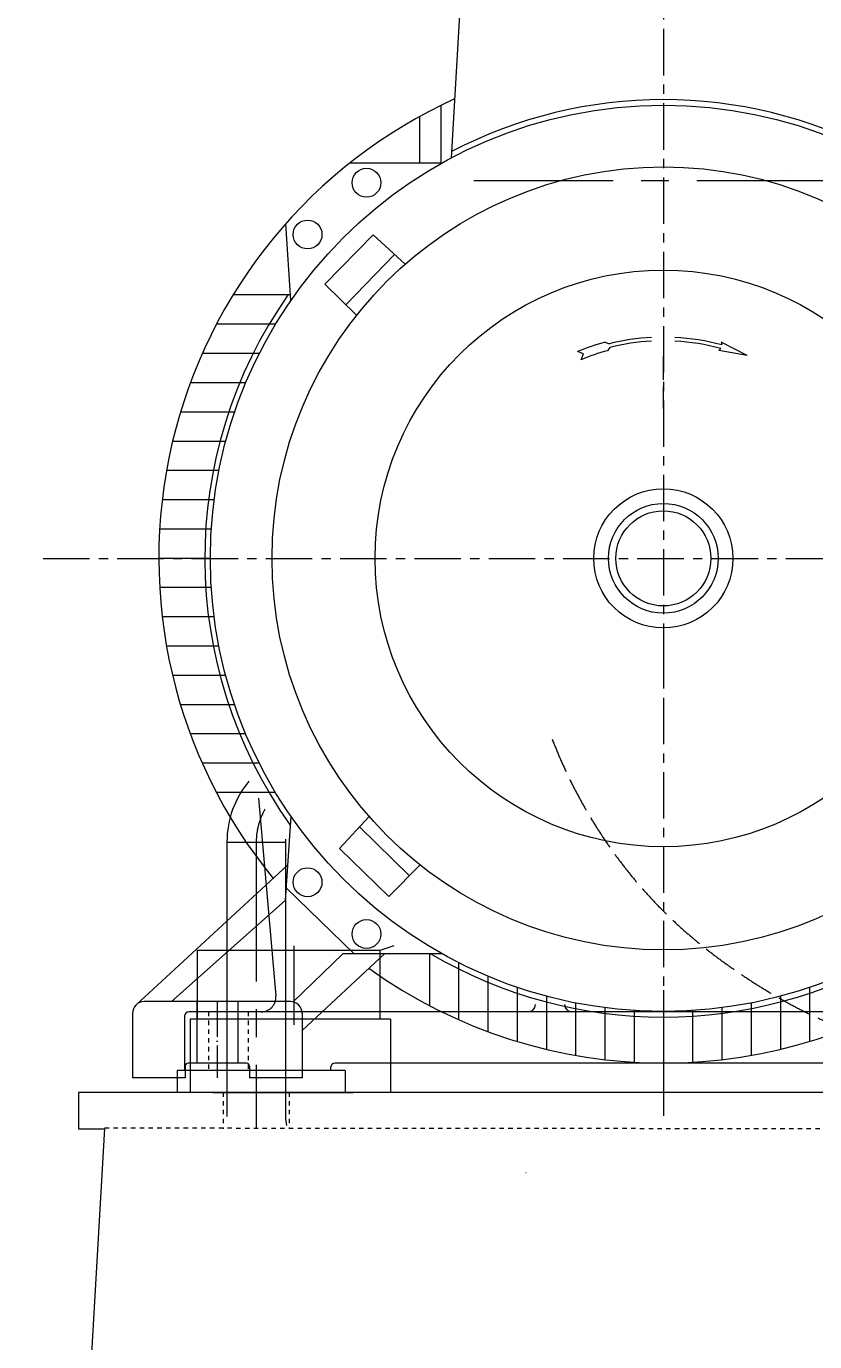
# Model space of a CAD drawing. Header units: millimetres. Extents: x 0 to 559189, y 1 to 426050.
# Drawn here: x 110152 to 123845, y 95422 to 118260 of the extents above; entities that cross this region are included whole.
import ezdxf

# ---------------------------------------------------------------- set-up
doc = ezdxf.new("R2010")
doc.units = ezdxf.units.MM
doc.header["$LTSCALE"] = 25.4
for name, pattern in [('ACAD_ISO02W100', [15, 12, -3]), ('ACAD_ISO04W100', [30, 24, -3, 0, -3]), ('CENTER', [50.8, 31.75, -6.35, 6.35, -6.35]), ('EB_DASH', [6, 3, -3])]:
    doc.linetypes.add(name, pattern=pattern)
for name, color, linetype, lineweight in [('CAXA0', 7, 'Continuous', 5), ('CAXA1', 5, 'CENTER', 5), ('CAXA2', 6, 'EB_DASH', 5), ('图层1', 1, 'ACAD_ISO04W100', 5)]:
    doc.layers.add(name, color=color, linetype=linetype, lineweight=lineweight)
doc.styles.add('Roman', font='arial.ttf')

msp = doc.modelspace()

# ---------------------------------------------------------------- linework, layer by layer
at = {"color": 7, "linetype": 'ACAD_ISO02W100', "lineweight": 5, "ltscale": 2}
msp.add_open_spline([(119285.69, 105884.15), (119425.14, 105520.31), (119902.77, 104496.4), (121004.63, 102966.94), (122762.08, 101581.93), (124790.59, 100559.81), (126822.61, 100349.86), (128094.5, 100427.2), (128604.02, 100504.2)], degree=3, knots=[922.63707378, 922.63707378, 922.63707378, 922.63707378, 968.69173109, 1055.70587108, 1143.30914363, 1231.83863141, 1320.82291377, 1381.8649955, 1381.8649955, 1381.8649955, 1381.8649955], dxfattribs=at)
at = {"layer": 'CAXA0', "color": 7, "linetype": 'Continuous', "lineweight": 5}
for p, q in [((119829.71, 112572.32), (119728.07, 112612.78)), ((120207.58, 112775.69), (120273.47, 112746.93)), ((120289.03, 112685.37), (120247.03, 112628.48)), ((122213.13, 112666.52), (122179.79, 112629.49)), ((122671.3, 112542.4), (122179.79, 112629.49)), ((122219.23, 112776.7), (122229.9, 112727.77)), ((122671.3, 112542.4), (122219.23, 112776.7)), ((119786.4, 112471.98), (119829.71, 112572.32)), ((114184.33, 104859.63), (114484.86, 101424.58)), ((113636.34, 104097.37), (114397.09, 104097.37)), ((113636.34, 104097.37), (113636.34, 99333.72)), ((113636.34, 104097.37), (114651.09, 104097.37)), ((114651.09, 104097.37), (114651.09, 99338.38)), ((113123.53, 101021.18), (113123.53, 102219.73)), ((113123.53, 102219.73), (116298.53, 102219.73)), ((116298.53, 102219.73), (116542.37, 102298.96)), ((116298.53, 101021.18), (116298.53, 102219.73)), ((112897.89, 101072.24), (112897.89, 100132.44)), ((131808.12, 101148.44), (112974.09, 101148.44)), ((116478.98, 101021.18), (112996.53, 101021.18)), ((112996.53, 101021.18), (112996.53, 99751.38)), ((116478.98, 101021.18), (116478.98, 99751.37)), ((114612.27, 100132.46), (112770.89, 100132.46)), ((112770.89, 100132.46), (112770.89, 99751.37)), ((113049.97, 100132.37), (112770.89, 100132.37)), ((114612.39, 100132.44), (112897.89, 100132.44)), ((115691.89, 100132.44), (113278.89, 100132.44)), ((115437.89, 100183.24), (115437.89, 100132.44)), ((129014.31, 100259.44), (115514.09, 100259.44)), ((115691.89, 100132.46), (115691.89, 99751.37)), ((111056.07, 99751.37), (111056.07, 99116.37)), ((133662.18, 99751.37), (111056.07, 99751.37)), ((111056.17, 99751.38), (111056.17, 99116.38)), ((132900.18, 99751.38), (111818.17, 99751.38)), ((113392.92, 99751.37), (115831.32, 99751.37)), ((111512.13, 99126.51), (110909.14, 88829.37)), ((111056.17, 99116.37), (111511.54, 99116.37))]:
    msp.add_line(p, q, dxfattribs=at)
for centre, radius in [((121216.29, 109023.4), 952.5), ((121216.39, 109022.19), 825.5), ((121216.39, 109022.19), 825.5)]:
    msp.add_circle(centre, radius, dxfattribs=at)
for centre, radius, start, end in [((127058.36, 109022.44), 7670.81, 118.22705, 118.227162), ((121215.3, 109022.41), 3841.75, 93.047399, 104.191073), ((121215.3, 109022.41), 3841.75, 74.686624, 86.983529), ((121215.3, 109022.41), 3886.2, 105.028863, 112.5006), ((121215.3, 109022.41), 3733.8, 105.030041, 112.500625), ((121215.3, 109022.41), 3778.25, 93.098665, 104.191073), ((121215.3, 109022.41), 3778.25, 74.686624, 86.932784), ((115288.12, 104097.37), 1651.78, 140.18674, 180), ((115288.12, 104097.37), 637.03, 175.480774, 180), ((114231.82, 101402.44), 254, 270, 5), ((118866.89, 101275.44), 127, 270, 0), ((119628.89, 101275.44), 127, 180, 270), ((112974.09, 101072.24), 76.2, 90, 180), ((115514.09, 100183.24), 76.2, 90, 180), ((115286.09, 99338.38), 635, 180, 195)]:
    msp.add_arc(centre, radius, start, end, dxfattribs=at)
at = {"layer": 'CAXA1', "linetype": 'CENTER', "lineweight": 5}
for p, q in [((121216.28, 125957.09), (121216.28, 99250.4)), ((110441.67, 109022.14), (131990.89, 109022.14))]:
    msp.add_line(p, q, dxfattribs=at)
at = {"layer": 'CAXA1', "linetype": 'CENTER', "lineweight": 5, "ltscale": 3}
for p, q in [((117925.26, 115585.77), (129250.93, 115585.77)), ((121215.18, 112527.64), (121215.18, 112121.24)), ((121216.27, 111625.71), (121216.27, 112006.71)), ((121216.39, 107307.69), (121216.39, 106926.69)), ((114145.12, 104097.37), (114145.12, 99116.37)), ((114799.93, 102295.93), (114799.93, 100924.33)), ((121216.27, 101523.85), (121216.27, 99485.38)), ((121216.13, 99751.58), (121216.13, 99485.35)), ((118831.16, 98354.17), (118828.63, 98354.17))]:
    msp.add_line(p, q, dxfattribs=at)
msp.add_arc((115288.12, 104097.37), 1143, 149.932891, 180.000001, dxfattribs=at)
at = {"layer": 'CAXA2', "color": 7, "linetype": 'EB_DASH', "lineweight": 5}
for p, q in [((113316.99, 101148.44), (113316.99, 100132.44)), ((114002.79, 101148.44), (114002.79, 100132.44)), ((113573.62, 99751.37), (113573.62, 99116.37)), ((114716.62, 99751.37), (114716.62, 99116.37)), ((111512.58, 99134.25), (133206.81, 99116.37))]:
    msp.add_line(p, q, dxfattribs=at)
at = {"layer": '图层1', "color": 7, "linetype": 'ByBlock', "lineweight": 5}
for p, q in [((117796.34, 120515.24), (117532, 115973.98)), ((117351.34, 116886.76), (117351.34, 115886.38)), ((116983.31, 116694.96), (116983.31, 115886.07)), ((117371.26, 115886.38), (115768.66, 115886.07)), ((114746.78, 113499.59), (114657.65, 114833.72)), ((115339.11, 113784.15), (116174.34, 114640.97)), ((116732.04, 114129.47), (116174.34, 114640.97)), ((115700.68, 113427.31), (116548.9, 114297.44)), ((115888.06, 113242.39), (115339.11, 113784.15)), ((113745.17, 113601.73), (114739.95, 113601.73)), ((114479.37, 113086.14), (113452.64, 113086.14)), ((114197.95, 112578.14), (113207.22, 112578.14)), ((113962.88, 112070.14), (113000.45, 112070.14)), ((113769.77, 111562.14), (112829.47, 111562.14)), ((113615.42, 111054.14), (112692.13, 111054.14)), ((113497.5, 110546.14), (112586.82, 110546.14)), ((113414.37, 110038.14), (112512.38, 110038.14)), ((113364.91, 109530.14), (112468.02, 109530.14)), ((113348.49, 109022.14), (112453.28, 109022.14)), ((113364.91, 108514.14), (112468.02, 108514.14)), ((113414.37, 108006.14), (112512.38, 108006.14)), ((113497.5, 107498.14), (112586.82, 107498.14)), ((113615.42, 106990.14), (112692.13, 106990.14)), ((113769.77, 106482.14), (112829.47, 106482.14)), ((113962.88, 105974.14), (113000.45, 105974.14)), ((114197.95, 105466.14), (113207.22, 105466.14)), ((114479.37, 104958.14), (113452.64, 104958.14)), ((114746.78, 104544.68), (114649.12, 103082.82)), ((116104.15, 104543.36), (115592.66, 103985.66)), ((116806.31, 103512), (115936.18, 104360.21)), ((116449.47, 103150.43), (115592.66, 103985.66)), ((112055.6, 101266.42), (114689.97, 103694.41)), ((116991.24, 103699.37), (116449.47, 103150.43)), ((115844.4, 102158.2), (114663.96, 103305.02)), ((112675.65, 101325.94), (114649.12, 103082.82)), ((114785.72, 101320.56), (115650.02, 102158.2)), ((114942.48, 100825), (116374.22, 102158.2)), ((117370.7, 102158.2), (115650.02, 102158.2)), ((117152.28, 102158.2), (117152.28, 101258.5)), ((117660.28, 102003.81), (117660.28, 101013.08)), ((118168.28, 101768.74), (118168.28, 100806.31)), ((118676.28, 101575.63), (118676.28, 100635.33)), ((119184.28, 101421.28), (119184.28, 100497.99)), ((123248.28, 101421.28), (123248.28, 100497.99)), ((123756.28, 101575.63), (123756.28, 100635.33)), ((114739.28, 101325.94), (112199.28, 101325.94)), ((113113.68, 101325.94), (113113.68, 100259.14)), ((113824.88, 101325.94), (113824.88, 100259.14)), ((119692.28, 101303.36), (119692.28, 100392.68)), ((120200.28, 101220.22), (120200.28, 100318.23)), ((122232.28, 101220.22), (122232.28, 100318.23)), ((122740.28, 101303.36), (122740.28, 100392.68)), ((111996.08, 101122.74), (111996.08, 100005.14)), ((114942.48, 101122.74), (114942.48, 100005.14)), ((120708.28, 101170.77), (120708.28, 100273.87)), ((121216.28, 101154.35), (121216.28, 100259.14)), ((121724.28, 101170.77), (121724.28, 100273.87)), ((112910.48, 100208.34), (112910.48, 100005.14)), ((113977.28, 100259.14), (112961.28, 100259.14)), ((114028.08, 100208.34), (114028.08, 100005.14)), ((112910.48, 100005.14), (111996.08, 100005.14)), ((114942.48, 100005.14), (114028.08, 100005.14))]:
    msp.add_line(p, q, dxfattribs=at)
at = {"layer": '图层1', "color": 7, "lineweight": 5}
msp.add_line((113469.28, 101325.94), (113469.28, 100005.14), dxfattribs=at)
at = {"layer": '图层1', "color": 7, "linetype": 'ByBlock', "lineweight": 5}
for centre, radius in [((121216.28, 109022.14), 7867.79), ((121216.28, 109022.14), 6796.56), ((116059.98, 115544.47), 250.2), ((115037.07, 114645.37), 250.19), ((121216.28, 109022.14), 5006.31), ((121216.28, 109022.14), 1208.51), ((115037.07, 103398.9), 250.19), ((116059.98, 102499.8), 250.2)]:
    msp.add_circle(centre, radius, dxfattribs=at)
for centre, radius, start, end in [((121216.28, 109022.14), 8763, 114.432328, 219.35924), ((121216.28, 109022.14), 7964.65, 62.499605, 117.500395), ((121216.28, 109022.14), 8217.6, 142.34348, 142.410009), ((121216.28, 109022.14), 7964.65, 144.901048, 215.554098), ((121216.28, 109022.14), 7964.65, 239.519309, 300.480691), ((121216.28, 109022.14), 8763, 234.302321, 305.697679), ((112199.28, 101122.74), 203.2, 90, 180), ((114739.28, 101122.74), 203.2, 0, 90), ((112961.28, 100208.34), 50.8, 90, 180), ((113977.28, 100208.34), 50.8, 0, 90)]:
    msp.add_arc(centre, radius, start, end, dxfattribs=at)

# ---------------------------------------------------------------- texts
at = {"color": 7, "lineweight": 5, "insert": (57773.08, 131436.24), "char_height": 3810, "attachment_point": 1, "style": 'Roman'}
msp.add_mtext('BLOWER OUTLET\\PADJUSTABLE EVERY \\P15%%D RADIALLY', dxfattribs=at)

doc.saveas('drawing.dxf')
